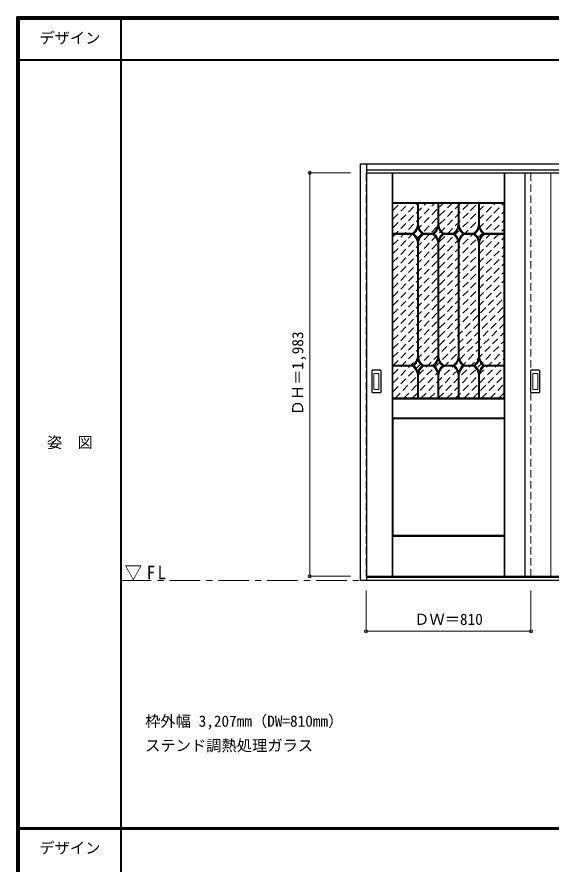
# Model space of a CAD drawing. Units: millimetres, scale not verified. Extents: x -6000 to 5700, y -4307 to 4260.
# Drawn here: x -6000 to -3376, y 12 to 4175 of the extents above; entities that cross this region are included whole.
import ezdxf
from ezdxf.enums import TextEntityAlignment as Align

# ---------------------------------------------------------------- set-up
doc = ezdxf.new("R2010")
doc.units = ezdxf.units.MM
doc.header["$LTSCALE"] = 30
doc.header["$PDMODE"] = 32
doc.header["$PDSIZE"] = 15
doc.linetypes.add('CHAIN1', pattern=[8, 5, -1, 1, -1])
doc.linetypes.add('DASHED1', pattern=[1.8, 1.2, -0.6])
for name, color, linetype, lineweight in [('0-1_通り芯', 7, 'CHAIN1', 18), ('0-2_扉', 3, 'Continuous', 25), ('0-3_仕上げ', 4, 'Continuous', 9), ('0-4_枠', 3, 'Continuous', 25), ('0-6_引手', 3, 'Continuous', 25), ('0-B_寸法', 7, 'Continuous', 9), ('0-C_ハッチ', 4, 'DASHED1', 9), ('F-1_枠', 6, 'Continuous', 40)]:
    doc.layers.add(name, color=color, linetype=linetype, lineweight=lineweight)
doc.layers.add('0-A_文字', color=7, linetype='Continuous')
doc.layers.add('F-A_文字', color=7, linetype='Continuous')
doc.styles.add('ＭＳ ゴシック', font='')
doc.styles.get('ＭＳ ゴシック').set_extended_font_data('MS Gothic')

msp = doc.modelspace()

# ---------------------------------------------------------------- linework, layer by layer
at = {"layer": '0-1_通り芯'}
msp.add_line((-5490, 1406), (5690, 1406), dxfattribs=at)
at = {"layer": '0-2_扉'}
for p, q in [((-4282, 3409), (-1915, 3409)), ((-3505, 3409), (-3505, 1426)), ((-4282, 1426), (-1915, 1426))]:
    msp.add_line(p, q, dxfattribs=at)
at = {"layer": '0-2_扉', "color": 4, "linetype": 'DASHED1', "lineweight": 9}
msp.add_line((-3475, 1426), (-3475, 3409), dxfattribs=at)
msp.add_lwpolyline([(-4282, 1426), (-4285, 1426), (-4285, 3409), (-4282, 3409)], dxfattribs=at)
at = {"layer": '0-3_仕上げ', "color": 7, "lineweight": 18}
for p, q in [((-4157, 1426), (-4157, 3409)), ((-4155.5, 3261.5), (-4155.5, 3409)), ((-4154, 3263), (-4154, 3409)), ((-3606, 3263), (-3606, 3409)), ((-3604.5, 3261.5), (-3604.5, 3409)), ((-3603, 1426), (-3603, 3409)), ((-3377, 1426), (-3377, 3409)), ((-4154, 3263), (-4155.5, 3261.5)), ((-4153, 3259), (-4155.5, 3261.5)), ((-3606, 3263), (-4154, 3263)), ((-4155.5, 2203.5), (-4155.5, 2298.5)), ((-4154, 2205), (-4154, 2297)), ((-3606, 2297), (-4154, 2297)), ((-3607, 2301), (-3604.5, 2298.5)), ((-3606, 2297), (-3604.5, 2298.5)), ((-3606, 2205), (-3606, 2297)), ((-3604.5, 2203.5), (-3604.5, 2298.5)), ((-4154, 2205), (-4155.5, 2203.5)), ((-4153, 2201), (-4155.5, 2203.5)), ((-4154, 2205), (-3606, 2205)), ((-3607, 1626), (-3604.5, 1623.5)), ((-4155.5, 1426), (-4155.5, 1623.5)), ((-4154, 1426), (-4154, 1622)), ((-3606, 1622), (-4154, 1622)), ((-3606, 1622), (-3604.5, 1623.5)), ((-3606, 1426), (-3606, 1622)), ((-3604.5, 1426), (-3604.5, 1623.5))]:
    msp.add_line(p, q, dxfattribs=at)
at = {"layer": '0-3_仕上げ', "color": 3, "lineweight": 25}
for p, q in [((-4153, 2301), (-4153, 3259)), ((-3607, 3259), (-4153, 3259)), ((-3607, 2301), (-3607, 3259)), ((-3607, 2301), (-4153, 2301)), ((-4153, 2201), (-4153, 1626)), ((-3607, 1626), (-4153, 1626))]:
    msp.add_line(p, q, dxfattribs=at)
at = {"layer": '0-3_仕上げ'}
for p, q in [((-4033, 3154.19), (-4033, 3259)), ((-4027, 3154), (-4027, 3259)), ((-3933, 3154.1), (-3933, 3259)), ((-3927, 3154.1), (-3927, 3259)), ((-3833, 3154.1), (-3833, 3259)), ((-3827, 3154.1), (-3827, 3259)), ((-3733, 3154.1), (-3733, 3259)), ((-3727, 3154.1), (-3727, 3259)), ((-4153, 3112), (-4055.98, 3112)), ((-4153, 3106), (-4055.98, 3106)), ((-4004.03, 3112), (-3955.98, 3112)), ((-4004.03, 3106), (-3955.98, 3106)), ((-3904.03, 3112), (-3855.98, 3112)), ((-3904.03, 3106), (-3855.98, 3106)), ((-3804.03, 3112), (-3755.98, 3112)), ((-3804.03, 3106), (-3755.98, 3106)), ((-3704.03, 3112), (-3607, 3112)), ((-3704.03, 3106), (-3607, 3106)), ((-4033, 2506.1), (-4033, 3063.9)), ((-4027, 2506.1), (-4027, 3063.9)), ((-3933, 2506.1), (-3933, 3063.9)), ((-3927, 2506.1), (-3927, 3063.9)), ((-3833, 2506.1), (-3833, 3063.9)), ((-3827, 2506.1), (-3827, 3063.9)), ((-3733, 2506.1), (-3733, 3063.9)), ((-3727, 2506.1), (-3727, 3063.9)), ((-4153, 2464), (-4055.98, 2464)), ((-4153, 2458), (-4055.98, 2458)), ((-4004.03, 2464), (-3955.98, 2464)), ((-4004.03, 2458), (-3955.98, 2458)), ((-3904.03, 2464), (-3855.98, 2464)), ((-3904.03, 2458), (-3855.98, 2458)), ((-3804.03, 2464), (-3755.98, 2464)), ((-3804.03, 2458), (-3755.98, 2458)), ((-3704.03, 2464), (-3607, 2464)), ((-3704.03, 2458), (-3607, 2458)), ((-4033, 2301), (-4033, 2415.9)), ((-4027, 2301), (-4027, 2415.9)), ((-3933, 2301), (-3933, 2415.9)), ((-3927, 2301), (-3927, 2415.9)), ((-3833, 2301), (-3833, 2415.9)), ((-3827, 2301), (-3827, 2415.9)), ((-3733, 2301), (-3733, 2415.9)), ((-3727, 2301), (-3727, 2415.9))]:
    msp.add_line(p, q, dxfattribs=at)
at = {"layer": '0-3_仕上げ', "linetype": 'CHAIN1'}
for p, q in [((-4030, 3154), (-4030, 3259)), ((-3930, 3154), (-3930, 3259)), ((-3830, 3154), (-3830, 3259)), ((-3730, 3154), (-3730, 3259)), ((-4153, 3109), (-4055, 3109)), ((-4005, 3109), (-3955, 3109)), ((-3905, 3109), (-3855, 3109)), ((-3805, 3109), (-3755, 3109)), ((-3705, 3109), (-3607, 3109)), ((-4030, 2506), (-4030, 3064)), ((-3930, 2506), (-3930, 3064)), ((-3830, 2506), (-3830, 3064)), ((-3730, 2506), (-3730, 3064)), ((-4153, 2461), (-4055, 2461)), ((-4005, 2461), (-3955, 2461)), ((-3905, 2461), (-3855, 2461)), ((-3805, 2461), (-3755, 2461)), ((-3705, 2461), (-3607, 2461)), ((-4030, 2301), (-4030, 2416)), ((-3930, 2301), (-3930, 2416)), ((-3830, 2301), (-3830, 2416)), ((-3730, 2301), (-3730, 2416))]:
    msp.add_line(p, q, dxfattribs=at)
at = {"layer": '0-3_仕上げ', "color": 7, "lineweight": 18}
for points in [[(-3606, 3263), (-3604.5, 3261.5), (-3607, 3259)], [(-4154, 2297), (-4155.5, 2298.5), (-4153, 2301)], [(-3606, 2205), (-3604.5, 2203.5), (-3607, 2201)], [(-4154, 1622), (-4155.5, 1623.5), (-4153, 1626)]]:
    msp.add_lwpolyline(points, dxfattribs=at)
at = {"layer": '0-3_仕上げ', "color": 3, "lineweight": 25}
msp.add_lwpolyline([(-4153, 2201), (-3607, 2201), (-3607, 1626)], dxfattribs=at)
at = {"layer": '0-3_仕上げ'}
for centre, radius, start, end in [((-4089.88, 3157.82), 57, 306.49767, 356.34853), ((-4089.88, 3157.82), 63, 309.20041, 341.88743), ((-3970.12, 3157.82), 63, 198.11257, 230.79959), ((-3970.12, 3157.82), 57, 183.65147, 233.50233), ((-3989.88, 3157.82), 57, 306.49767, 356.25364), ((-3989.88, 3157.82), 63, 309.20041, 341.88743), ((-3870.12, 3157.82), 63, 198.11257, 230.79959), ((-3870.12, 3157.82), 57, 183.65147, 233.50233), ((-3889.88, 3157.82), 57, 306.49767, 356.25364), ((-3889.88, 3157.82), 63, 309.20041, 341.88743), ((-3770.12, 3157.82), 63, 198.11257, 230.79959), ((-3770.12, 3157.82), 57, 183.65147, 233.50233), ((-3789.88, 3157.82), 57, 306.49767, 356.25364), ((-3789.88, 3157.82), 63, 309.20041, 341.88743), ((-3670.12, 3157.82), 63, 198.11257, 230.79959), ((-3670.12, 3157.82), 57, 183.65147, 233.50233), ((-4089.88, 3060.18), 57, 3.74636, 53.50233), ((-4089.88, 3060.18), 63, 18.11257, 50.79959), ((-3970.12, 3060.18), 63, 129.20041, 161.88743), ((-3970.12, 3060.18), 57, 126.49767, 176.25364), ((-3989.88, 3060.18), 57, 3.74636, 53.50233), ((-3989.88, 3060.18), 63, 18.11257, 50.79959), ((-3870.12, 3060.18), 63, 129.20041, 161.88743), ((-3870.12, 3060.18), 57, 126.49767, 176.25364), ((-3889.88, 3060.18), 57, 3.74636, 53.50233), ((-3889.88, 3060.18), 63, 18.11257, 50.79959), ((-3770.12, 3060.18), 63, 129.20041, 161.88743), ((-3770.12, 3060.18), 57, 126.49767, 176.25364), ((-3789.88, 3060.18), 57, 3.74636, 53.50233), ((-3789.88, 3060.18), 63, 18.11257, 50.79959), ((-3670.12, 3060.18), 63, 129.20041, 161.88743), ((-3670.12, 3060.18), 57, 126.49767, 176.25364), ((-4089.88, 2509.82), 57, 306.49767, 356.25364), ((-3970.12, 2509.82), 57, 183.74636, 233.50233), ((-3989.88, 2509.82), 57, 306.49767, 356.25364), ((-3870.12, 2509.82), 57, 183.74636, 233.50233), ((-3889.88, 2509.82), 57, 306.49767, 356.25364), ((-3770.12, 2509.82), 57, 183.74636, 233.50233), ((-3789.88, 2509.82), 57, 306.49767, 356.25364), ((-3670.12, 2509.82), 57, 183.74636, 233.50233), ((-4089.88, 2412.18), 57, 3.74636, 53.50233), ((-4089.88, 2509.82), 63, 309.20041, 341.88743), ((-4089.88, 2412.18), 63, 18.11257, 50.79959), ((-3970.12, 2509.82), 63, 198.11257, 230.79959), ((-3970.12, 2412.18), 63, 129.20041, 161.88743), ((-3970.12, 2412.18), 57, 126.49767, 176.25364), ((-3989.88, 2412.18), 57, 3.74636, 53.50233), ((-3989.88, 2509.82), 63, 309.20041, 341.88743), ((-3989.88, 2412.18), 63, 18.11257, 50.79959), ((-3870.12, 2509.82), 63, 198.11257, 230.79959), ((-3870.12, 2412.18), 63, 129.20041, 161.88743), ((-3870.12, 2412.18), 57, 126.49767, 176.25364), ((-3889.88, 2412.18), 57, 3.74636, 53.50233), ((-3889.88, 2509.82), 63, 309.20041, 341.88743), ((-3889.88, 2412.18), 63, 18.11257, 50.79959), ((-3770.12, 2509.82), 63, 198.11257, 230.79959), ((-3770.12, 2412.18), 63, 129.20041, 161.88743), ((-3770.12, 2412.18), 57, 126.49767, 176.25364), ((-3789.88, 2412.18), 57, 3.74636, 53.50233), ((-3789.88, 2509.82), 63, 309.20041, 341.88743), ((-3789.88, 2412.18), 63, 18.11257, 50.79959), ((-3670.12, 2509.82), 63, 198.11257, 230.79959), ((-3670.12, 2412.18), 63, 129.20041, 161.88743), ((-3670.12, 2412.18), 57, 126.49767, 176.25364)]:
    msp.add_arc(centre, radius, start, end, dxfattribs=at)
at = {"layer": '0-3_仕上げ', "linetype": 'CHAIN1'}
for centre, start, end in [((-4089.88, 3157.82), 305.54226, 356.34853), ((-3970.12, 3157.82), 183.65147, 234.45774), ((-3989.88, 3157.82), 305.54226, 356.34853), ((-3870.12, 3157.82), 183.65147, 234.45774), ((-3889.88, 3157.82), 305.54226, 356.34853), ((-3770.12, 3157.82), 183.65147, 234.45774), ((-3789.88, 3157.82), 305.54226, 356.34853), ((-3670.12, 3157.82), 183.65147, 234.45774), ((-4089.88, 3060.18), 3.65147, 54.45774), ((-3970.12, 3060.18), 125.54226, 176.34853), ((-3989.88, 3060.18), 3.65147, 54.45774), ((-3870.12, 3060.18), 125.54226, 176.34853), ((-3889.88, 3060.18), 3.65147, 54.45774), ((-3770.12, 3060.18), 125.54226, 176.34853), ((-3789.88, 3060.18), 3.65147, 54.45774), ((-3670.12, 3060.18), 125.54226, 176.34853), ((-4089.88, 2509.82), 305.54226, 356.34853), ((-3970.12, 2509.82), 183.65147, 234.45774), ((-3989.88, 2509.82), 305.54226, 356.34853), ((-3870.12, 2509.82), 183.65147, 234.45774), ((-3889.88, 2509.82), 305.54226, 356.34853), ((-3770.12, 2509.82), 183.65147, 234.45774), ((-3789.88, 2509.82), 305.54226, 356.34853), ((-3670.12, 2509.82), 183.65147, 234.45774), ((-4089.88, 2412.18), 3.65147, 54.45774), ((-3970.12, 2412.18), 125.54226, 176.34853), ((-3989.88, 2412.18), 3.65147, 54.45774), ((-3870.12, 2412.18), 125.54226, 176.34853), ((-3889.88, 2412.18), 3.65147, 54.45774), ((-3770.12, 2412.18), 125.54226, 176.34853), ((-3789.88, 2412.18), 3.65147, 54.45774), ((-3670.12, 2412.18), 125.54226, 176.34853)]:
    msp.add_arc(centre, 60, start, end, dxfattribs=at)
at = {"layer": '0-4_枠'}
for p, q in [((-4312, 1406), (-4312, 3453)), ((-4312, 3453), (-1105, 3453)), ((-4282, 1406), (-4282, 3453)), ((-4282, 3423), (-1135, 3423)), ((-1135, 1421), (-4282, 1421)), ((-1105, 1406), (-4312, 1406))]:
    msp.add_line(p, q, dxfattribs=at)
at = {"layer": '0-6_引手'}
for p, q in [((-4255, 2330), (-4255, 2437)), ((-4214.5, 2438.5), (-4253.5, 2438.5)), ((-4213, 2437), (-4213, 2330)), ((-3475, 2330), (-3475, 2437)), ((-3434.5, 2438.5), (-3473.5, 2438.5)), ((-3433, 2437), (-3433, 2330)), ((-4214.5, 2328.5), (-4253.5, 2328.5)), ((-3434.5, 2328.5), (-3473.5, 2328.5))]:
    msp.add_line(p, q, dxfattribs=at)
at = {"layer": '0-6_引手', "color": 7, "lineweight": 18}
for p, q in [((-4246.5, 2346), (-4246.5, 2421)), ((-4223, 2422.5), (-4245, 2422.5)), ((-4221.5, 2421), (-4221.5, 2346)), ((-3466.5, 2346), (-3466.5, 2421)), ((-3443, 2422.5), (-3465, 2422.5)), ((-3441.5, 2421), (-3441.5, 2346)), ((-4223, 2344.5), (-4245, 2344.5)), ((-3443, 2344.5), (-3465, 2344.5))]:
    msp.add_line(p, q, dxfattribs=at)
at = {"layer": '0-6_引手'}
for centre, start, end in [((-4253.5, 2437), 90, 180), ((-4214.5, 2437), 0, 90), ((-3473.5, 2437), 90, 180), ((-3434.5, 2437), 0, 90), ((-4253.5, 2330), 180, 270), ((-4214.5, 2330), 270, 0), ((-3473.5, 2330), 180, 270), ((-3434.5, 2330), 270, 0)]:
    msp.add_arc(centre, 1.5, start, end, dxfattribs=at)
at = {"layer": '0-6_引手', "color": 7, "lineweight": 18}
for centre, start, end in [((-4245, 2421), 90, 180), ((-4223, 2421), 0, 90), ((-3465, 2421), 90, 180), ((-3443, 2421), 0, 90), ((-4245, 2346), 180, 270), ((-4223, 2346), 270, 0), ((-3465, 2346), 180, 270), ((-3443, 2346), 270, 0)]:
    msp.add_arc(centre, 1.5, start, end, dxfattribs=at)
at = {"layer": '0-B_寸法', "color": 4}
for p, q in [((-4562, 3409), (-4362, 3409)), ((-4562, 3409), (-4562, 1426)), ((-4562, 1426), (-4362, 1426)), ((-4285, 1156), (-4285, 1356))]:
    msp.add_line(p, q, dxfattribs=at)
msp.add_lwpolyline([(-4285, 1156), (-3475, 1156), (-3475, 1356)], dxfattribs=at)
at = {"layer": '0-B_寸法'}
for p in [(-4562, 3409), (-4562, 1426), (-4285, 1156), (-3475, 1156)]:
    msp.add_point(p, dxfattribs=at)
at = {"layer": '0-C_ハッチ'}
for p, q in [((-4153, 3224.06), (-4118.06, 3259)), ((-4153, 3139.21), (-4033.21, 3259)), ((-4153, 3181.63), (-4075.63, 3259)), ((-4153, 2757.37), (-3651.37, 3259)), ((-4153, 2799.79), (-3693.8, 3259)), ((-4153, 2842.22), (-3736.22, 3259)), ((-4153, 2884.65), (-3778.65, 3259)), ((-4153, 2927.07), (-3821.07, 3259)), ((-4153, 2969.5), (-3863.5, 3259)), ((-4153, 3011.93), (-3905.93, 3259)), ((-4153, 3054.35), (-3948.35, 3259)), ((-4153, 3096.78), (-3990.78, 3259)), ((-4153, 2714.94), (-3608.94, 3259)), ((-4153, 2672.52), (-3607, 3218.52)), ((-4153, 2630.09), (-3607, 3176.09)), ((-4153, 2587.66), (-3607, 3133.66)), ((-4153, 2545.24), (-3607, 3091.24)), ((-4153, 2502.81), (-3607, 3048.81)), ((-4153, 2460.38), (-3607, 3006.38)), ((-4153, 2417.96), (-3607, 2963.96)), ((-4153, 2375.53), (-3607, 2921.53)), ((-4153, 2333.1), (-3607, 2879.1)), ((-4142.68, 2301), (-3607, 2836.68)), ((-4100.25, 2301), (-3607, 2794.25)), ((-4057.83, 2301), (-3607, 2751.83)), ((-4015.4, 2301), (-3607, 2709.4)), ((-3972.97, 2301), (-3607, 2666.97)), ((-3930.55, 2301), (-3607, 2624.55)), ((-3888.12, 2301), (-3607, 2582.12)), ((-3845.69, 2301), (-3607, 2539.69)), ((-3803.27, 2301), (-3607, 2497.27)), ((-3760.84, 2301), (-3607, 2454.84)), ((-3718.41, 2301), (-3607, 2412.41)), ((-3675.99, 2301), (-3607, 2369.99)), ((-3633.56, 2301), (-3607, 2327.56))]:
    msp.add_line(p, q, dxfattribs=at)
at = {"layer": 'F-1_枠'}
for p, q in [((-6000, 4175), (5700, 4175)), ((-6000, 4175), (-6000, -4205)), ((-6000, 4170), (5700, 4170)), ((-6000, 4165), (5700, 4165)), ((-5995, 4175), (-5995, -4205)), ((-5990, 4175), (-5990, -4205)), ((-5490, 4175), (-5490, -3790)), ((-6000, 3965), (5700, 3965)), ((-6000, 190.5), (5700, 190.5)), ((-6000, 187.5), (5700, 187.5)), ((-6000, 184.5), (5700, 184.5))]:
    msp.add_line(p, q, dxfattribs=at)

# ---------------------------------------------------------------- texts
at = {"layer": '0-A_文字', "style": 'ＭＳ ゴシック'}
for s, p in [('枠外幅 3,207mm（DW=810mm）', (-5370, 670.5)), ('ステンド調熱処理ガラス', (-5370, 550.5))]:
    msp.add_text(s, height=54.99, dxfattribs=at).set_placement(p, align=Align.BOTTOM_LEFT)
at = {"layer": '0-A_文字', "insert": (-5471.25, 1406), "char_height": 65.98, "attachment_point": 7, "style": 'ＭＳ ゴシック'}
msp.add_mtext('\\T1.26;\\W0.95;▽FL', dxfattribs=at)
at = {"layer": '0-B_寸法', "style": 'ＭＳ ゴシック'}
msp.add_text('ＤＨ＝1,983', height=54.99, rotation=90, dxfattribs=at).set_placement((-4577, 2217.25), align=Align.BOTTOM_LEFT)
msp.add_text('ＤＷ＝810', height=54.99, dxfattribs=at).set_placement((-4048.75, 1171), align=Align.BOTTOM_LEFT)
at = {"layer": 'F-A_文字', "style": 'ＭＳ ゴシック'}
for s, p in [('デザイン', (-5890, 4027.5)), ('姿\u3000図', (-5852.5, 2040.25)), ('デザイン', (-5890, 47))]:
    msp.add_text(s, height=54.99, dxfattribs=at).set_placement(p, align=Align.BOTTOM_LEFT)

doc.saveas('drawing.dxf')
